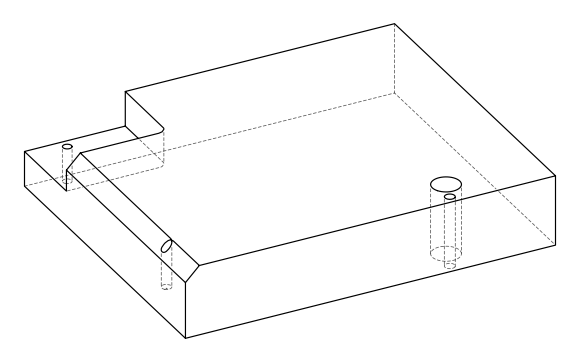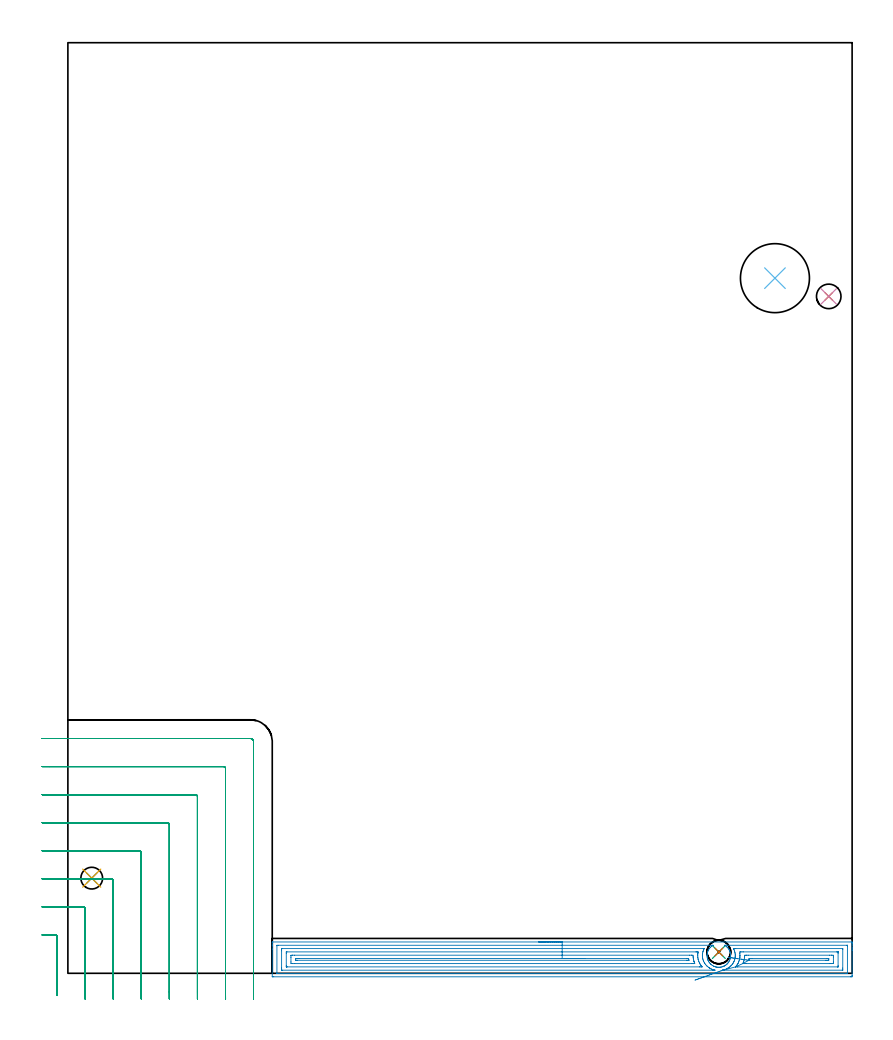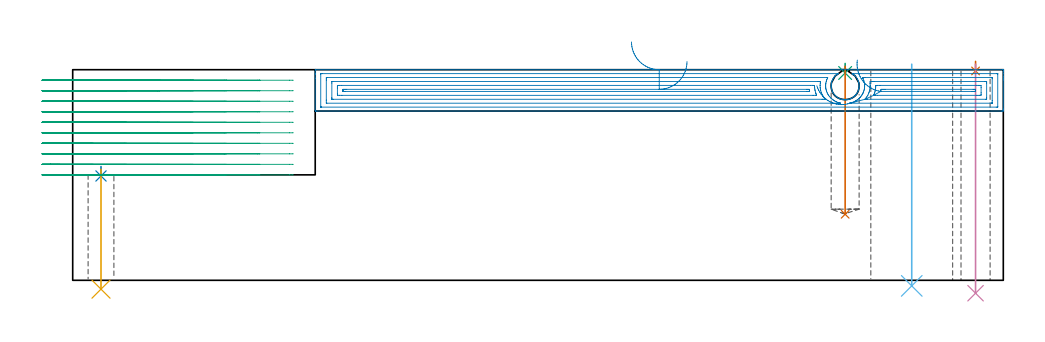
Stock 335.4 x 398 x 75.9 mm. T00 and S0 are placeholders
(PLAN: 9 operations, 6 tool changes, 34.1 min)
(1 SPOT_DRILL | STEP1HOLE | NXT0321_9005460120000 | 0.03 min | 1 mm3)
(2 SPOT_DRILL_1 | STEP1HOLE_1 | NXT0321_9005460120000 | 0.04 min | 4161 mm3)
(3 SPOT_DRILL_2 | STEP1POCKET | NXT0321_9005460120000 | 0.03 min | 15 mm3)
(4 DRILL_THROUGH_HOLE_INTO_CENTER | STEP1HOLE | UGT0301_500 | 0.33 min | 6544 mm3)
(5 DRILL_THROUGH_HOLE_INTO_CENTER_1 | STEP1HOLE_1 | NXT0301_064 | 0.18 min | 2613 mm3)
(6 INDEXABLE_INSERT_DRILL_THROUGH_HOLE_FROM_SOLID | STEP1HOLE_2 | NXT0302_030 | 0.32 min | 51836 mm3)
(7 DRILL_BLIND_HOLE_INTO_CENTER | STEP1POCKET | NXT0301_072 | 0.22 min | 4046 mm3)
(8 AREA_MILL | FG_CHAMFER_SURFACE | UGT0205_001 | 12.09 min | 27859 mm3)
(9 MILL_CORNER_NOTCH_RECTANGULAR | CORNER_NOTCH_RECTANGULAR | NXT0201_012 | Follow Part, ap 4, ae 75% | 20.9 min | 353392 mm3)
(TOOL NXT0321_9005460120000 | NC Spot Drill, 142deg, 12mm, Carbide, Uncoated | D12 PA142 FL30 Z2)
(TOOL UGT0301_500 | Carbide Drill 10.5 mm | D10.5 PA118 FL87 Z2)
(TOOL NXT0301_064 | Carbide Drill 9.3mm [860.1-0930-028A1-MM 2214] | D9.3 PA140 FL47 Z2)
(TOOL NXT0302_030 | Index. Insert Drill 29.5mm [880-D2950L32-03] | D29.5 PA176 FL89 Z2)
(TOOL NXT0301_072 | Carbide Drill 10.1mm [860.1-1010-051A1-MM 2214] | D10.1 PA140 FL71 Z2)
(TOOL UGT0205_001 | Chamfer Mill 20 x 3 x 45 deg. | D20 FL50 Z2)
(TOOL NXT0201_012 | ENDMILL 16mm [2P460-1600-NA 1630] | D16 FL38 Z6)
(OP 1 SPOT_DRILL)
G17 G21 G94 G90
T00 M6
G54
G17 G0 G90 X325.4 Y289.5 S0 M3
G43 Z85.9 H0
G94 G81 G98 Z75.448 F250. R78.9
G80
M5
M2
(OP 2 SPOT_DRILL_1)
G17 G21 G94 G90
T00 M6
G54
G17 G0 G90 X10.2 Y40.7 S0 M3
G43 Z85.9 H0
G94 G81 G98 Z37.6 F250. R41.
G80
M5
M2
(OP 3 SPOT_DRILL_2)
G17 G21 G94 G90
T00 M6
G54
G17 G0 G90 X278.4 Y9.1 S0 M3
G43 Z85.9 H0
G94 G81 G98 Z74.715 F250. R78.15
G80
M5
M2
(OP 4 DRILL_THROUGH_HOLE_INTO_CENTER)
G17 G21 G94 G90
T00 M6
G54
G17 G0 G90 X325.4 Y289.5 S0 M3
G43 Z85.9 H0
G94 G73 G98 Z-4.655 F250. Q10.069 R77.9
G80
M5
M2
(OP 5 DRILL_THROUGH_HOLE_INTO_CENTER_1)
G17 G21 G94 G90
T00 M6
G54
G17 G0 G90 X10.2 Y40.7 S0 M3
G43 Z85.9 H1
G94 G73 G98 Z-3.192 F250. Q8.238 R40.
G80
M5
M2
(OP 6 INDEXABLE_INSERT_DRILL_THROUGH_HOLE_FROM_SOLID)
G17 G21 G94 G90
T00 M6
G54
G17 G0 G90 X302.4 Y297.3 S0 M3
G43 Z85.9 H1
G94 G81 G98 Z-2.015 F250. R77.9
G80
M5
M2
(OP 7 DRILL_BLIND_HOLE_INTO_CENTER)
G17 G21 G94 G90
T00 M6
G54
G17 G0 G90 X278.4 Y9.1 S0 M3
G43 Z85.9 H1
G94 G81 G98 Z23.8 F250. R77.15
G80
M5
M2
(OP 8 AREA_MILL)
G17 G21 G94 G90
T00 M6
G54
G17 G0 G90 X201.4 Y13.4 S1061 M3
G43 Z85.9 H0
G94 G1 X201.438 Z85.028 F250.
X201.552 Z84.163
X201.741 Z83.312
X202.003 Z82.48
X202.337 Z81.674
X202.74 Z80.9
X203.208 Z80.164
X203.74 Z79.472
X204.329 Z78.829
X204.972 Z78.239
X205.664 Z77.708
X206.4 Z77.24
X207.174 Z76.837
X207.98 Z76.503
X208.812 Z76.241
X209.664 Z76.052
X210.528 Z75.938
X211.4 Z75.9
X335.22
X335.39 Y13.397 Z75.889
X335.4 Y13.064 Z75.564
Y12.812 Z75.312
Y12.103 Z74.598
Y10.87 Z73.367
Y10.345 Z72.84
Y9.728 Z72.224
Y-0.82 Z61.677
X335.397 Y-1.082 Z61.415
X335.39 Y-1.492 Z61.005
X335.193 Y-1.496 Z61.002
X334.773 Y-1.5 Z61.
X88.027
X87.553 Y-1.495 Z61.003
X87.41 Y-1.492 Z61.006
X87.4 Y-1.345 Z61.153
Y10.345 Z72.84
Y11.749 Z74.245
Y12.103 Z74.598
Y13.064 Z75.563
X87.41 Y13.398 Z75.889
X87.58 Y13.4 Z75.9
X211.4
Y11.986 Z74.486
X275.768 Y11.985 Z74.485
X275.891 Y11.982 Z74.482
X275.897 Y11.979 Z74.479
Y11.977 Z74.477
X275.768 Y11.904 Z74.404
X275.721 Y11.878 Z74.378
X275.635 Y11.822 Z74.322
X275.219 Y11.508 Z74.008
X274.828 Y11.162 Z73.662
X274.63 Y10.948 Z73.448
X274.295 Y10.522 Z73.022
X274.003 Y10.073 Z72.573
X273.934 Y9.953 Z72.453
X273.765 Y9.58 Z72.08
X273.621 Y9.199 Z71.699
X273.498 Y8.764 Z71.264
X273.414 Y8.324 Z70.824
X273.369 Y7.888 Z70.388
X273.364 Y7.45 Z69.95
X273.396 Y7.012 Z69.512
X273.467 Y6.576 Z69.076
X273.579 Y6.135 Z68.635
X273.728 Y5.701 Z68.201
X273.825 Y5.472 Z67.972
X273.934 Y5.248 Z67.748
X274.192 Y4.827 Z67.327
X274.492 Y4.42 Z66.92
X274.828 Y4.035 Z66.535
X274.913 Y3.952 Z66.452
X275.306 Y3.624 Z66.124
X275.721 Y3.329 Z65.829
X276.162 Y3.077 Z65.577
X276.385 Y2.975 Z65.475
X276.614 Y2.878 Z65.378
X277.058 Y2.743 Z65.242
X277.068 Y2.74 Z65.24
X277.508 Y2.641 Z65.137
X277.556 Y2.635 Z65.13
X277.953 Y2.578 Z65.075
X278.003 Y2.574 Z65.071
X278.177 Y2.56 Z65.058
X278.251 Y2.558 Z65.056
X278.397 Y2.556 Z65.049
X278.401
X278.519 Y2.558 Z65.053
X278.618 Y2.563 Z65.054
X278.626
X278.849 Y2.579 Z65.074
X279.231 Y2.631 Z65.13
X279.294 Y2.64 Z65.139
X279.744 Y2.745 Z65.242
X280.188 Y2.89 Z65.386
X280.346 Y2.958 Z65.451
X280.514 Y3.028 Z65.524
X280.58 Y3.055 Z65.553
X280.634 Y3.078 Z65.577
X281.081 Y3.331 Z65.83
X281.101 Y3.344 Z65.844
X281.495 Y3.625 Z66.125
X281.887 Y3.952 Z66.452
X281.974 Y4.037 Z66.537
X282.309 Y4.421 Z66.921
X282.608 Y4.827 Z67.327
X282.868 Y5.254 Z67.754
X283.068 Y5.701 Z68.201
X283.221 Y6.135 Z68.635
X283.333 Y6.576 Z69.076
X283.404 Y7.012 Z69.512
X283.436 Y7.45 Z69.95
X283.431 Y7.888 Z70.388
X283.386 Y8.324 Z70.824
X283.302 Y8.764 Z71.264
X283.179 Y9.199 Z71.699
X283.036 Y9.578 Z72.078
X282.868 Y9.949 Z72.449
X282.797 Y10.073 Z72.573
X282.505 Y10.522 Z73.022
X282.17 Y10.948 Z73.448
X281.974 Y11.16 Z73.66
X281.582 Y11.507 Z74.007
X281.165 Y11.822 Z74.322
X281.081 Y11.876 Z74.376
X280.968 Y11.942 Z74.442
X280.906 Y11.979 Z74.479
X281.01 Y11.983 Z74.483
X281.106 Y11.985 Z74.485
X281.132 Y11.986 Z74.486
X333.104
X333.351 Y11.984 Z74.484
X333.381 Y11.982 Z74.482
X333.389 Y11.979 Z74.479
X333.393 Y11.973 Z74.473
X333.398 Y11.937 Z74.437
X333.399 Y11.902 Z74.402
X333.4 Y11.695 Z74.195
X333.399 Y0.131 Z62.631
X333.396 Y0.023 Z62.523
X333.391 Y-0.049 Z62.451
X333.387 Y-0.079 Z62.421
X332.865 Y-0.086 Z62.414
X89.696
X89.449 Y-0.084 Z62.416
X89.419 Y-0.082 Z62.418
X89.411 Y-0.079 Z62.421
X89.407 Y-0.073 Z62.427
X89.402 Y-0.037 Z62.463
X89.401 Y-0.002 Z62.498
X89.4 Y0.205 Z62.705
X89.401 Y11.769 Z74.269
X89.404 Y11.877 Z74.377
X89.409 Y11.949 Z74.449
X89.413 Y11.979 Z74.479
X89.935 Y11.985 Z74.485
X211.4 Y11.986 Z74.486
Y10.571 Z73.071
X271.759
X271.912 Y10.57 Z73.07
X272.035 Y10.567 Z73.067
X272.107 Y10.565 Z73.065
X272.106 Y10.547 Z73.047
X272.019 Y10.345 Z72.845
X271.806 Y9.847 Z72.347
X271.667 Y9.466 Z71.966
X271.587 Y9.183 Z71.683
X271.455 Y8.587 Z71.087
X271.431 Y8.456 Z70.956
X271.396 Y8.104 Z70.604
X271.372 Y7.708 Z70.208
X271.369 Y7.639 Z70.139
X271.387 Y7.23 Z69.73
X271.422 Y6.829 Z69.329
X271.439 Y6.691 Z69.191
X271.518 Y6.287 Z68.787
X271.605 Y5.95 Z68.45
X271.74 Y5.515 Z68.015
X271.917 Y5.071 Z67.571
X272.192 Y4.548 Z67.048
X272.416 Y4.192 Z66.692
X272.7 Y3.806 Z66.306
X273.102 Y3.32 Z65.82
X273.109 Y3.313 Z65.813
X273.328 Y3.101 Z65.601
X273.564 Y2.901 Z65.401
X273.98 Y2.572 Z65.072
X274.168 Y2.434 Z64.934
X274.395 Y2.28 Z64.78
X274.598 Y2.161 Z64.661
X274.874 Y2.004 Z64.504
X275.179 Y1.851 Z64.351
X275.699 Y1.623 Z64.123
X275.768 Y1.598 Z64.098
X275.801 Y1.587 Z64.087
X275.905 Y1.555 Z64.055
X276.243 Y1.458 Z63.958
X276.662 Y1.339 Z63.839
X276.663 Y1.332 Z63.832
X276.662
X275.998 Y1.329 Z63.829
X275.768
X91.603
X91.488 Y1.331 Z63.831
X91.432 Y1.333 Z63.833
X91.411 Y1.335 Z63.835
X91.406 Y1.361 Z63.861
X91.403 Y1.555 Z64.055
X91.4 Y2.234 Z64.734
Y2.434 Z64.934
Y9.666 Z72.166
X91.403 Y10.345 Z72.845
X91.406 Y10.539 Z73.039
X91.411 Y10.565 Z73.065
X91.432 Y10.567 Z73.067
X91.488 Y10.569 Z73.069
X91.603 Y10.571 Z73.071
X211.4
Y9.157 Z71.657
X268.616
X268.932 Y9.156 Z71.656
X269.331 Y9.153 Z71.653
X269.51 Y9.15 Z71.65
X269.517 Y9.064 Z71.564
X269.51 Y8.99 Z71.49
X269.445 Y8.651 Z71.151
X269.438 Y8.587 Z71.087
X269.379 Y7.837 Z70.337
X269.377 Y7.708 Z70.208
X269.404 Y6.933 Z69.433
X269.417 Y6.829 Z69.329
X269.51 Y6.187 Z68.687
X269.565 Y5.95 Z68.45
X269.582 Y5.88 Z68.38
X269.843 Y5.071 Z67.571
X270.066 Y4.525 Z67.025
X270.245 Y4.192 Z66.692
X270.404 Y3.904 Z66.404
X270.641 Y3.54 Z66.04
X270.808 Y3.313 Z65.813
X271.169 Y2.834 Z65.334
X271.232 Y2.749 Z65.249
X271.177 Y2.747 Z65.247
X270.982 Y2.745 Z65.245
X270.404 Y2.743 Z65.243
X270.09
X93.971
X93.545 Y2.744 Z65.244
X93.462 Y2.745 Z65.245
X93.425 Y2.748 Z65.248
X93.41 Y2.75 Z65.25
X93.408 Y2.772 Z65.272
X93.404 Y2.878 Z65.378
X93.4 Y3.304 Z65.804
Y8.578 Z71.078
X93.405 Y9.022 Z71.522
X93.409 Y9.13 Z71.63
X93.411 Y9.15 Z71.65
X93.443 Y9.153 Z71.653
X93.512 Y9.155 Z71.655
X93.706 Y9.157 Z71.657
X211.4
Y7.743 Z70.243
X265.899
X266.794 Y7.742 Z70.242
X266.828 Y7.74 Z70.24
X267.357 Y7.708 Z70.208
X267.391 Y7.155 Z69.655
X267.414 Y6.829 Z69.329
X267.507 Y6.162 Z68.662
X267.548 Y5.95 Z68.45
X267.722 Y5.272 Z67.772
X267.785 Y5.071 Z67.571
X267.813 Y4.982 Z67.482
X267.903 Y4.727 Z67.227
X267.986 Y4.503 Z67.003
X268.103 Y4.192 Z66.692
X267.755 Y4.16 Z66.66
X267.722 Y4.159 Z66.659
X266.864 Y4.157 Z66.657
X97.003
X96.108 Y4.158 Z66.658
X96.073 Y4.159 Z66.659
X95.41 Y4.192 Z66.692
X95.401 Y4.853 Z67.353
Y6.829 Z69.329
X95.404 Y7.487 Z69.987
X95.41 Y7.708 Z70.208
X96.04 Y7.741 Z70.241
X96.073 Y7.742 Z70.242
X96.932 Y7.743 Z70.243
X211.4
Y6.329 Z68.829
X264.656 Y6.328 Z68.828
X265.04 Y6.326 Z68.826
X265.424 Y6.322 Z68.822
X265.459 Y6.315 Z68.815
X265.467 Y6.28 Z68.78
X265.481 Y6.211 Z68.711
X265.501 Y6.101 Z68.601
X265.573 Y5.689 Z68.189
X265.586 Y5.61 Z68.11
X265.59 Y5.578 Z68.078
X265.553 Y5.576 Z68.076
X265.424 Y5.573 Z68.073
X265.04 Y5.572 Z68.072
X264.655 Y5.571 Z68.071
X98.247
X97.861 Y5.572 Z68.072
X97.476 Y5.575 Z68.075
X97.427 Y5.578 Z68.078
X97.41 Y5.58 Z68.08
X97.408 Y5.598 Z68.098
X97.403 Y5.678 Z68.178
X97.401 Y5.799 Z68.299
Y5.95 Z68.45
X97.403 Y6.177 Z68.677
X97.407 Y6.29 Z68.79
X97.41 Y6.315 Z68.815
X97.425 Y6.322 Z68.822
X97.48 Y6.324 Z68.824
X97.861 Y6.327 Z68.827
X98.37 Y6.329 Z68.829
X98.755
X211.4
X212.272 Z68.867
X213.136 Z68.981
X213.988 Z69.17
X214.82 Z69.432
X215.626 Z69.766
X216.4 Z70.169
X217.136 Z70.637
X217.828 Z71.168
X218.471 Z71.758
X219.06 Z72.401
X219.592 Z73.093
X220.06 Z73.829
X220.463 Z74.603
X220.797 Z75.409
X221.059 Z76.241
X221.248 Z77.092
X221.362 Z77.957
X221.4 Z78.829
G0 Z85.9
X268.194 Y-2.926
Z70.124
G1 X268.49 Y-2.821 Z69.311
X268.851 Y-2.692 Z68.527
X269.275 Y-2.54 Z67.78
X269.759 Y-2.367 Z67.075
X270.299 Y-2.174 Z66.418
X270.891 Y-1.963 Z65.813
X271.531 Y-1.734 Z65.265
X272.213 Y-1.491 Z64.778
X272.932 Y-1.234 Z64.357
X273.683 Y-0.965 Z64.003
X274.46 Y-0.688 Z63.721
X275.257 Y-0.403 Z63.511
X276.069 Y-0.113 Z63.376
X276.889 Y0.18 Z63.317
X277.71 Y0.474 Z63.333
X278.527 Y0.766 Z63.426
X279.333 Y1.054 Z63.594
X280.122 Y1.336 Z63.836
X280.143 Y1.343 Z63.843
X280.194 Y1.359 Z63.859
X280.238 Y1.371 Z63.871
X280.385 Y1.411 Z63.911
X280.871 Y1.555 Z64.055
X281.067 Y1.619 Z64.119
X281.095 Y1.629 Z64.129
X281.132 Y1.644 Z64.144
X281.691 Y1.885 Z64.385
X282.026 Y2.063 Z64.563
X282.266 Y2.198 Z64.698
X282.629 Y2.434 Z64.934
X282.8 Y2.553 Z65.053
X282.92 Y2.642 Z65.142
X283.29 Y2.946 Z65.446
X283.497 Y3.125 Z65.625
X283.685 Y3.313 Z65.813
X283.747 Y3.379 Z65.879
X283.814 Y3.456 Z65.956
X284.145 Y3.867 Z66.367
X284.384 Y4.192 Z66.692
X284.51 Y4.387 Z66.887
X284.708 Y4.711 Z67.211
X284.826 Y4.955 Z67.455
X284.875 Y5.071 Z67.571
X285.078 Y5.586 Z68.086
X285.195 Y5.95 Z68.45
X285.277 Y6.27 Z68.77
X285.378 Y6.829 Z69.329
X285.401 Y7.027 Z69.527
X285.422 Y7.353 Z69.853
X285.424 Y7.708 Z70.208
X285.421 Y7.887 Z70.387
X285.344 Y8.587 Z71.087
X285.285 Y8.899 Z71.399
X285.133 Y9.466 Z71.966
X284.848 Y10.208 Z72.708
X284.784 Y10.345 Z72.845
X284.708 Y10.504 Z73.004
X284.687 Y10.559 Z73.059
X284.708 Y10.564 Z73.064
X285.374 Y10.57 Z73.07
X285.602 Y10.571 Z73.071
X331.273
X331.335 Y10.57 Z73.07
X331.375 Y10.567 Z73.067
X331.39 Y10.565 Z73.065
X331.392 Y10.544 Z73.044
X331.397 Y10.345 Z72.845
X331.4 Y10.146 Z72.646
Y2.234 Z64.734
X331.397 Y1.555 Z64.055
X331.394 Y1.361 Z63.861
X331.389 Y1.335 Z63.835
X331.368 Y1.333 Z63.833
X331.312 Y1.331 Z63.831
X331.197 Y1.329 Z63.829
X280.238
X280.199 Y1.33 Z63.83
X280.146 Y1.333 Z63.833
X280.122 Y1.336 Z63.836
X285.602 Y2.75 Z65.25
X285.594 Y2.789 Z65.289
X285.602 Y2.809 Z65.309
X285.825 Y3.094 Z65.594
X285.992 Y3.313 Z65.813
X286.202 Y3.602 Z66.102
X286.496 Y4.062 Z66.562
X286.544 Y4.145 Z66.645
X286.568 Y4.192 Z66.692
X286.824 Y4.749 Z67.249
X286.951 Y5.071 Z67.571
X287.066 Y5.39 Z67.89
X287.228 Y5.95 Z68.45
X287.26 Y6.079 Z68.579
X287.39 Y6.803 Z69.303
X287.393 Y6.827 Z69.327
X287.417 Y7.251 Z69.751
X287.431 Y7.668 Z70.168
X287.43 Y7.708 Z70.208
X287.39 Y8.306 Z70.806
X287.37 Y8.587 Z71.087
X287.39 Y9.15 Z71.65
X287.708 Y9.154 Z71.654
X288.284 Y9.156 Z71.656
X288.864 Y9.157 Z71.657
X328.829
X329.255 Y9.156 Z71.656
X329.338 Y9.155 Z71.655
X329.375 Y9.152 Z71.652
X329.39 Y9.149 Z71.649
X329.392 Y9.128 Z71.628
X329.396 Y9.022 Z71.522
X329.4 Y8.596 Z71.096
Y3.322 Z65.822
X329.395 Y2.878 Z65.378
X329.391 Y2.77 Z65.27
X329.389 Y2.749 Z65.249
X329.358 Y2.747 Z65.247
X329.288 Y2.745 Z65.245
X329.094 Y2.743 Z65.243
X286.496
X286.181 Y2.744 Z65.244
X285.602 Y2.75 Z65.25
X288.691 Y4.192 Z66.692
X288.822 Y4.542 Z67.042
X289.015 Y5.071 Z67.571
X289.056 Y5.191 Z67.691
X289.178 Y5.603 Z68.103
X289.246 Y5.884 Z68.384
X289.258 Y5.95 Z68.45
X289.368 Y6.643 Z69.143
X289.386 Y6.829 Z69.329
X289.429 Y7.462 Z69.962
X289.443 Y7.708 Z70.208
X290.039 Y7.741 Z70.241
X290.072 Y7.742 Z70.242
X290.931 Y7.743 Z70.243
X325.797
X326.692 Y7.742 Z70.242
X326.727 Y7.741 Z70.241
X327.39 Y7.708 Z70.208
X327.399 Y7.047 Z69.547
Y5.071 Z67.571
X327.396 Y4.413 Z66.913
X327.39 Y4.192 Z66.692
X326.76 Y4.159 Z66.659
X326.727 Y4.158 Z66.658
X325.868 Y4.157 Z66.657
X290.072
X289.178 Y4.159 Z66.659
X289.146 Y4.16 Z66.66
X288.691 Y4.192 Z66.692
X291.218 Y5.577 Z68.077
X291.219 Y5.6 Z68.1
X291.231 Y5.69 Z68.19
X291.279 Y5.95 Z68.45
X291.33 Y6.215 Z68.715
X291.355 Y6.322 Z68.822
X291.479 Y6.325 Z68.825
X291.861 Y6.327 Z68.827
X292.369 Y6.329 Z68.829
X292.755
X324.553
X324.939 Y6.328 Z68.828
X325.324 Y6.325 Z68.825
X325.373 Y6.322 Z68.822
X325.39 Y6.32 Z68.82
X325.392 Y6.302 Z68.802
X325.397 Y6.222 Z68.722
X325.399 Y6.101 Z68.601
Y5.95 Z68.45
X325.397 Y5.723 Z68.223
X325.393 Y5.61 Z68.11
X325.39 Y5.585 Z68.085
X325.376 Y5.578 Z68.078
X325.32 Y5.575 Z68.075
X324.939 Y5.573 Z68.073
X324.43 Y5.571 Z68.071
X324.045
X291.351 Y5.572 Z68.072
X291.257 Y5.573 Z68.073
X291.235 Y5.574 Z68.074
X291.218 Y5.577 Z68.077
X290.368 Y5.697 Z68.235
X289.536 Y5.815 Z68.468
X288.727 Y5.929 Z68.773
X287.947 Y6.039 Z69.148
X287.202 Y6.145 Z69.591
X286.499 Y6.244 Z70.097
X285.842 Y6.337 Z70.663
X285.236 Y6.423 Z71.285
X284.686 Y6.501 Z71.958
X284.197 Y6.57 Z72.677
X283.771 Y6.63 Z73.436
X283.412 Y6.681 Z74.23
X283.123 Y6.722 Z75.052
X282.907 Y6.752 Z75.896
X282.764 Y6.772 Z76.757
X282.695 Y6.782 Z77.626
X282.703 Y6.781 Z78.499
X282.785 Y6.769 Z79.367
G0 Z85.9
M5
M2
(OP 9 MILL_CORNER_NOTCH_RECTANGULAR)
G17 G21 G94 G90
T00 M6
G54
G17 G0 G90 X-4.6 Y-9.545 S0 M3
G43 Z85.9 H1
Z72.11
G94 G1 Y-6.545 F250.
Y15.606 F500.
G3 X-5.394 Y16.4 R0.8
G1 X-8.
X-11. F250.
G0 Z85.9
X7.411 Y-11.
Z72.11
G1 X7.4 Y-8.
Y-7.746 F500.
Y27.606
G3 X6.606 Y28.4 R0.8
G1 X-8.
X-11. F250.
G0 Z85.9
X19.413 Y-11.
Z72.11
G1 X19.401 Y-8.
X19.4 Y-7.746 F500.
Y39.606
G3 X18.605 Y40.4 R0.8
G1 X-8.
X-11. F250.
G0 Z85.9
X31.417 Y-11.
Z72.11
G1 X31.401 Y-8.
X31.4 Y-7.746 F500.
Y51.605
G3 X30.605 Y52.4 R0.8
G1 X-8.
X-11. F250.
G0 Z85.9
X43.422 Y-11.
Z72.11
G1 X43.401 Y-8.
X43.4 Y-7.746 F500.
Y63.605
G3 X42.605 Y64.4 R0.8
G1 X-8.
X-11. F250.
G0 Z85.9
X55.433 Y-11.
Z72.11
G1 X55.401 Y-8.
G2 X55.4 Y-7.746 R24. F500.
G1 Y75.605
G3 X54.605 Y76.4 R0.8
G1 X-8.
X-11. F250.
G0 Z85.9
X67.466 Y-10.999
Z72.11
G1 X67.403 Y-8.
G2 X67.4 Y-7.746 R12. F500.
G1 Y87.604
G3 X66.604 Y88.4 R0.8
G1 X-8.
X-11. F250.
G0 Z85.9
X79.4 Y-10.746
Z72.11
G1 Y-7.746
Y99.1 F500.
G3 X78.1 Y100.4 R1.3
G1 X-8.
X-11. F250.
G0 Z85.9
X-4.6 Y-9.545
Z68.32
G1 Y-6.545
Y15.606 F500.
G3 X-5.394 Y16.4 R0.8
G1 X-8.
X-11. F250.
G0 Z85.9
X7.401 Y-11.
Z68.32
G1 X7.4 Y-8.
Y-7.969 F500.
Y27.606
G3 X6.606 Y28.4 R0.8
G1 X-8.
X-11. F250.
G0 Z85.9
X19.402 Y-11.
Z68.32
G1 X19.4 Y-8.
Y-7.969 F500.
Y39.605
G3 X18.605 Y40.4 R0.8
G1 X-8.
X-11. F250.
G0 Z85.9
X31.402 Y-11.
Z68.32
G1 X31.4 Y-8.
Y-7.969 F500.
Y51.605
G3 X30.605 Y52.4 R0.8
G1 X-8.
X-11. F250.
G0 Z85.9
X43.403 Y-11.
Z68.32
G1 X43.4 Y-8.
Y-7.969 F500.
Y63.605
G3 X42.605 Y64.4 R0.8
G1 X-8.
X-11. F250.
G0 Z85.9
X55.404 Y-11.
Z68.32
G1 X55.4 Y-8.
Y-7.969 F500.
Y75.604
G3 X54.604 Y76.4 R0.8
G1 X-8.
X-11. F250.
G0 Z85.9
X67.408 Y-11.
Z68.32
G1 X67.4 Y-8.
Y-7.969 F500.
Y87.604
G3 X66.604 Y88.4 R0.8
G1 X-8.
X-11. F250.
G0 Z85.9
X79.4 Y-10.969
Z68.32
G1 Y-7.969
Y99.1 F500.
G3 X78.1 Y100.4 R1.3
G1 X-8.
X-11. F250.
G0 Z85.9
X-4.6 Y-9.545
Z64.53
G1 Y-6.545
Y15.606 F500.
G3 X-5.394 Y16.4 R0.8
G1 X-8.
X-11. F250.
G0 Z85.9
X7.4 Y-11.
Z64.53
G1 Y-8.
Y27.606 F500.
G3 X6.606 Y28.4 R0.8
G1 X-8.
X-11. F250.
G0 Z85.9
X19.4 Y-11.
Z64.53
G1 Y-8.
Y39.605 F500.
G3 X18.605 Y40.4 R0.8
G1 X-8.
X-11. F250.
G0 Z85.9
X31.4 Y-11.
Z64.53
G1 Y-8.
Y51.605 F500.
G3 X30.605 Y52.4 R0.8
G1 X-8.
X-11. F250.
G0 Z85.9
X43.4 Y-11.
Z64.53
G1 Y-8.
Y63.605 F500.
G3 X42.605 Y64.4 R0.8
G1 X-8.
X-11. F250.
G0 Z85.9
X55.4 Y-11.
Z64.53
G1 Y-8.
Y75.604 F500.
G3 X54.604 Y76.4 R0.8
G1 X-8.
X-11. F250.
G0 Z85.9
X67.4 Y-11.
Z64.53
G1 Y-8.
Y87.604 F500.
G3 X66.604 Y88.4 R0.8
G1 X-8.
X-11. F250.
G0 Z85.9
X79.4 Y-11.
Z64.53
G1 Y-8.
Y99.1 F500.
G3 X78.1 Y100.4 R1.3
G1 X-8.
X-11. F250.
G0 Z85.9
X-4.6 Y-9.545
Z60.74
G1 Y-6.545
Y15.606 F500.
G3 X-5.394 Y16.4 R0.8
G1 X-8.
X-11. F250.
G0 Z85.9
X7.4 Y-11.
Z60.74
G1 Y-8.
Y27.606 F500.
G3 X6.606 Y28.4 R0.8
G1 X-8.
X-11. F250.
G0 Z85.9
X19.4 Y-11.
Z60.74
G1 Y-8.
Y39.605 F500.
G3 X18.605 Y40.4 R0.8
G1 X-8.
X-11. F250.
G0 Z85.9
X31.4 Y-11.
Z60.74
G1 Y-8.
Y51.605 F500.
G3 X30.605 Y52.4 R0.8
G1 X-8.
X-11. F250.
G0 Z85.9
X43.4 Y-11.
Z60.74
G1 Y-8.
Y63.605 F500.
G3 X42.605 Y64.4 R0.8
G1 X-8.
X-11. F250.
G0 Z85.9
X55.4 Y-11.
Z60.74
G1 Y-8.
Y75.605 F500.
G3 X54.605 Y76.4 R0.8
G1 X-8.
X-11. F250.
G0 Z85.9
X67.4 Y-11.
Z60.74
G1 Y-8.
Y87.604 F500.
G3 X66.604 Y88.4 R0.8
G1 X-8.
X-11. F250.
G0 Z85.9
X79.4 Y-11.
Z60.74
G1 Y-8.
Y99.1 F500.
G3 X78.1 Y100.4 R1.3
G1 X-8.
X-11. F250.
G0 Z85.9
X-4.6 Y-9.545
Z56.95
G1 Y-6.545
Y15.606 F500.
G3 X-5.394 Y16.4 R0.8
G1 X-8.
X-11. F250.
G0 Z85.9
X7.4 Y-11.
Z56.95
G1 Y-8.
Y27.606 F500.
G3 X6.606 Y28.4 R0.8
G1 X-8.
X-11. F250.
G0 Z85.9
X19.4 Y-11.
Z56.95
G1 Y-8.
Y39.605 F500.
G3 X18.605 Y40.4 R0.8
G1 X-8.
X-11. F250.
G0 Z85.9
X31.4 Y-11.
Z56.95
G1 Y-8.
Y51.605 F500.
G3 X30.605 Y52.4 R0.8
G1 X-8.
X-11. F250.
G0 Z85.9
X43.4 Y-11.
Z56.95
G1 Y-8.
Y63.605 F500.
G3 X42.605 Y64.4 R0.8
G1 X-8.
X-11. F250.
G0 Z85.9
X55.4 Y-11.
Z56.95
G1 Y-8.
Y75.605 F500.
G3 X54.605 Y76.4 R0.8
G1 X-8.
X-11. F250.
G0 Z85.9
X67.4 Y-11.
Z56.95
G1 Y-8.
Y87.604 F500.
G3 X66.604 Y88.4 R0.8
G1 X-8.
X-11. F250.
G0 Z85.9
X79.4 Y-11.
Z56.95
G1 Y-8.
Y99.1 F500.
G3 X78.1 Y100.4 R1.3
G1 X-8.
X-11. F250.
G0 Z85.9
X-4.6 Y-9.545
Z53.16
G1 Y-6.545
Y15.606 F500.
G3 X-5.394 Y16.4 R0.8
G1 X-8.
X-11. F250.
G0 Z85.9
X7.4 Y-11.
Z53.16
G1 Y-8.
Y27.606 F500.
G3 X6.606 Y28.4 R0.8
G1 X-8.
X-11. F250.
G0 Z85.9
X19.4 Y-11.
Z53.16
G1 Y-8.
Y39.605 F500.
G3 X18.605 Y40.4 R0.8
G1 X-8.
X-11. F250.
G0 Z85.9
X31.4 Y-11.
Z53.16
G1 Y-8.
Y51.605 F500.
G3 X30.605 Y52.4 R0.8
G1 X-8.
X-11. F250.
G0 Z85.9
X43.4 Y-11.
Z53.16
G1 Y-8.
Y63.605 F500.
G3 X42.605 Y64.4 R0.8
G1 X-8.
X-11. F250.
G0 Z85.9
X55.4 Y-11.
Z53.16
G1 Y-8.
Y75.605 F500.
G3 X54.605 Y76.4 R0.8
G1 X-8.
X-11. F250.
G0 Z85.9
X67.4 Y-11.
Z53.16
G1 Y-8.
Y87.604 F500.
G3 X66.604 Y88.4 R0.8
G1 X-8.
X-11. F250.
G0 Z85.9
X79.4 Y-11.
Z53.16
G1 Y-8.
Y99.1 F500.
G3 X78.1 Y100.4 R1.3
G1 X-8.
X-11. F250.
G0 Z85.9
X-4.6 Y-9.545
Z49.37
G1 Y-6.545
Y15.606 F500.
G3 X-5.394 Y16.4 R0.8
G1 X-8.
X-11. F250.
G0 Z85.9
X7.4 Y-11.
Z49.37
G1 Y-8.
Y27.606 F500.
G3 X6.606 Y28.4 R0.8
G1 X-8.
X-11. F250.
G0 Z85.9
X19.4 Y-11.
Z49.37
G1 Y-8.
Y39.605 F500.
G3 X18.605 Y40.4 R0.8
G1 X-8.
X-11. F250.
G0 Z85.9
X31.4 Y-11.
Z49.37
G1 Y-8.
Y51.605 F500.
G3 X30.605 Y52.4 R0.8
G1 X-8.
X-11. F250.
G0 Z85.9
X43.4 Y-11.
Z49.37
G1 Y-8.
Y63.605 F500.
G3 X42.605 Y64.4 R0.8
G1 X-8.
X-11. F250.
G0 Z85.9
X55.4 Y-11.
Z49.37
G1 Y-8.
Y75.605 F500.
G3 X54.605 Y76.4 R0.8
G1 X-8.
X-11. F250.
G0 Z85.9
X67.4 Y-11.
Z49.37
G1 Y-8.
Y87.604 F500.
G3 X66.604 Y88.4 R0.8
G1 X-8.
X-11. F250.
G0 Z85.9
X79.4 Y-11.
Z49.37
G1 Y-8.
Y99.1 F500.
G3 X78.1 Y100.4 R1.3
G1 X-8.
X-11. F250.
G0 Z85.9
X-4.6 Y-9.545
Z45.58
G1 Y-6.545
Y15.606 F500.
G3 X-5.394 Y16.4 R0.8
G1 X-8.
X-11. F250.
G0 Z85.9
X7.4 Y-11.
Z45.58
G1 Y-8.
Y27.606 F500.
G3 X6.606 Y28.4 R0.8
G1 X-8.
X-11. F250.
G0 Z85.9
X19.4 Y-11.
Z45.58
G1 Y-8.
Y39.605 F500.
G3 X18.605 Y40.4 R0.8
G1 X-8.
X-11. F250.
G0 Z85.9
X31.4 Y-11.
Z45.58
G1 Y-8.
Y51.605 F500.
G3 X30.605 Y52.4 R0.8
G1 X-8.
X-11. F250.
G0 Z85.9
X43.4 Y-11.
Z45.58
G1 Y-8.
Y63.605 F500.
G3 X42.605 Y64.4 R0.8
G1 X-8.
X-11. F250.
G0 Z85.9
X55.4 Y-11.
Z45.58
G1 Y-8.
Y75.605 F500.
G3 X54.605 Y76.4 R0.8
G1 X-8.
X-11. F250.
G0 Z85.9
X67.4 Y-11.
Z45.58
G1 Y-8.
Y87.604 F500.
G3 X66.604 Y88.4 R0.8
G1 X-8.
X-11. F250.
G0 Z85.9
X79.4 Y-11.
Z45.58
G1 Y-8.
Y99.1 F500.
G3 X78.1 Y100.4 R1.3
G1 X-8.
X-11. F250.
G0 Z85.9
X-4.6 Y-9.545
Z41.79
G1 Y-6.545
Y15.606 F500.
G3 X-5.394 Y16.4 R0.8
G1 X-8.
X-11. F250.
G0 Z85.9
X7.4 Y-11.
Z41.79
G1 Y-8.
Y27.606 F500.
G3 X6.606 Y28.4 R0.8
G1 X-8.
X-11. F250.
G0 Z85.9
X19.4 Y-11.
Z41.79
G1 Y-8.
Y39.605 F500.
G3 X18.605 Y40.4 R0.8
G1 X-8.
X-11. F250.
G0 Z85.9
X31.4 Y-11.
Z41.79
G1 Y-8.
Y51.605 F500.
G3 X30.605 Y52.4 R0.8
G1 X-8.
X-11. F250.
G0 Z85.9
X43.4 Y-11.
Z41.79
G1 Y-8.
Y63.605 F500.
G3 X42.605 Y64.4 R0.8
G1 X-8.
X-11. F250.
G0 Z85.9
X55.4 Y-11.
Z41.79
G1 Y-8.
Y75.605 F500.
G3 X54.605 Y76.4 R0.8
G1 X-8.
X-11. F250.
G0 Z85.9
X67.4 Y-11.
Z41.79
G1 Y-8.
Y87.604 F500.
G3 X66.604 Y88.4 R0.8
G1 X-8.
X-11. F250.
G0 Z85.9
X79.4 Y-11.
Z41.79
G1 Y-8.
Y99.1 F500.
G3 X78.1 Y100.4 R1.3
G1 X-8.
X-11. F250.
G0 Z85.9
X-4.6 Y-9.545
Z38.
G1 Y-6.545
Y15.606 F500.
G3 X-5.394 Y16.4 R0.8
G1 X-8.
X-11. F250.
G0 Z85.9
X7.4 Y-11.
Z38.
G1 Y-8.
Y27.606 F500.
G3 X6.606 Y28.4 R0.8
G1 X-8.
X-11. F250.
G0 Z85.9
X19.4 Y-11.
Z38.
G1 Y-8.
Y39.605 F500.
G3 X18.605 Y40.4 R0.8
G1 X-8.
X-11. F250.
G0 Z85.9
X31.4 Y-11.
Z38.
G1 Y-8.
Y51.605 F500.
G3 X30.605 Y52.4 R0.8
G1 X-8.
X-11. F250.
G0 Z85.9
X43.4 Y-11.
Z38.
G1 Y-8.
Y63.605 F500.
G3 X42.605 Y64.4 R0.8
G1 X-8.
X-11. F250.
G0 Z85.9
X55.4 Y-11.
Z38.
G1 Y-8.
Y75.605 F500.
G3 X54.605 Y76.4 R0.8
G1 X-8.
X-11. F250.
G0 Z85.9
X67.4 Y-11.
Z38.
G1 Y-8.
Y87.604 F500.
G3 X66.604 Y88.4 R0.8
G1 X-8.
X-11. F250.
G0 Z85.9
X79.4 Y-11.
Z38.
G1 Y-8.
Y99.1 F500.
G3 X78.1 Y100.4 R1.3
G1 X-8.
X-11. F250.
G0 Z85.9
M5
M2
